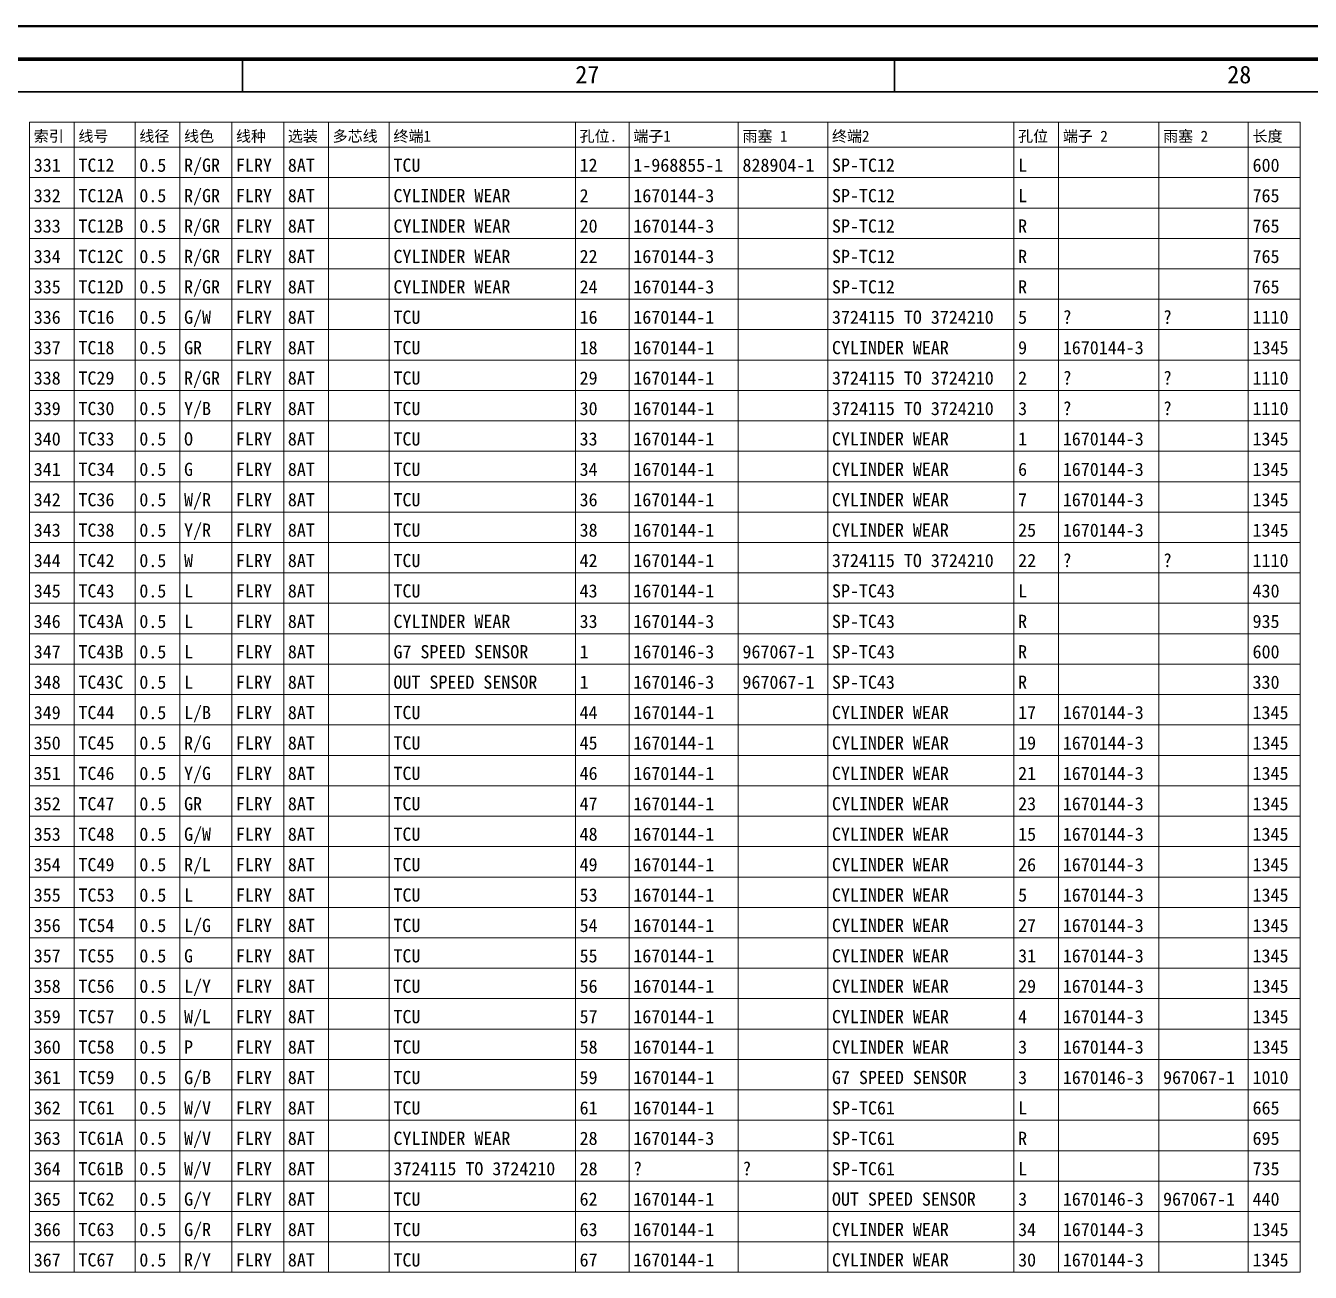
# Model space of a CAD drawing. Header units: millimetres. Extents: x 6 to 3615, y -854 to 0.
# Drawn here: x 2624.2 to 2823.5, y -193.6 to 0 of the extents above; entities that cross this region are included whole.
import ezdxf

# ---------------------------------------------------------------- set-up
doc = ezdxf.new("R2010")
doc.units = ezdxf.units.MM
doc.styles.add('4eff5b8b_Style', font='simfang.ttf')

msp = doc.modelspace()

# ---------------------------------------------------------------- linework, layer by layer
at = {"linetype": 'Continuous', "lineweight": 30}
for points in [[(3615.48, 0), (6.35, 0)], [(2657.8, -10.28), (2657.8, -5.22)], [(2758.99, -10.28), (2758.99, -5.22)], [(31.89, -10.28), (3610.09, -10.28)], [(3610.09, -10.25), (1234.13, -10.25)], [(3610.09, -10.25), (1234.13, -10.25)]]:
    msp.add_lwpolyline(points, dxfattribs=at)
at = {"linetype": 'Continuous', "lineweight": 13}
for points in [[(3615.27, -0.16), (1208.79, -0.16)], [(3615.15, -0.16), (1208.83, -0.16)], [(2624.76, -14.98), (2821.98, -14.98)], [(2624.76, -14.98), (2624.76, -193.55)], [(2624.76, -14.98), (2821.98, -14.98)], [(2631.7, -14.98), (2631.7, -193.55)], [(2641.15, -14.98), (2641.15, -193.55)], [(2648.09, -14.98), (2648.09, -193.55)], [(2656.15, -14.98), (2656.15, -193.55)], [(2664.2, -14.98), (2664.2, -193.55)], [(2671.15, -14.98), (2671.15, -193.55)], [(2680.59, -14.98), (2680.59, -193.55)], [(2709.48, -14.98), (2709.48, -193.55)], [(2717.82, -14.98), (2717.82, -193.55)], [(2734.76, -14.98), (2734.76, -193.55)], [(2748.65, -14.98), (2748.65, -193.55)], [(2777.54, -14.98), (2777.54, -193.55)], [(2784.48, -14.98), (2784.48, -193.55)], [(2800.04, -14.98), (2800.04, -193.55)], [(2813.92, -14.98), (2813.92, -193.55)], [(2821.98, -14.98), (2821.98, -193.55)], [(2624.76, -18.86), (2821.98, -18.86)], [(2624.76, -23.59), (2821.98, -23.59)], [(2624.76, -28.31), (2821.98, -28.31)], [(2624.76, -33.03), (2821.98, -33.03)], [(2624.76, -37.75), (2821.98, -37.75)], [(2624.76, -42.47), (2821.98, -42.47)], [(2624.76, -47.19), (2821.98, -47.19)], [(2624.76, -51.91), (2821.98, -51.91)], [(2624.76, -56.64), (2821.98, -56.64)], [(2624.76, -61.36), (2821.98, -61.36)], [(2624.76, -66.08), (2821.98, -66.08)], [(2624.76, -70.8), (2821.98, -70.8)], [(2624.76, -75.52), (2821.98, -75.52)], [(2624.76, -80.24), (2821.98, -80.24)], [(2624.76, -84.96), (2821.98, -84.96)], [(2624.76, -89.68), (2821.98, -89.68)], [(2624.76, -94.41), (2821.98, -94.41)], [(2624.76, -99.13), (2821.98, -99.13)], [(2624.76, -103.85), (2821.98, -103.85)], [(2624.76, -108.57), (2821.98, -108.57)], [(2624.76, -113.29), (2821.98, -113.29)], [(2624.76, -118.01), (2821.98, -118.01)], [(2624.76, -122.73), (2821.98, -122.73)], [(2624.76, -127.46), (2821.98, -127.46)], [(2624.76, -132.18), (2821.98, -132.18)], [(2624.76, -136.9), (2821.98, -136.9)], [(2624.76, -141.62), (2821.98, -141.62)], [(2624.76, -146.34), (2821.98, -146.34)], [(2624.76, -151.06), (2821.98, -151.06)], [(2624.76, -155.78), (2821.98, -155.78)], [(2624.76, -160.51), (2821.98, -160.51)], [(2624.76, -165.23), (2821.98, -165.23)], [(2624.76, -169.95), (2821.98, -169.95)], [(2624.76, -174.67), (2821.98, -174.67)], [(2624.76, -179.39), (2821.98, -179.39)], [(2624.76, -184.11), (2821.98, -184.11)], [(2624.76, -188.83), (2821.98, -188.83)], [(2624.76, -193.55), (2821.98, -193.55)]]:
    msp.add_lwpolyline(points, dxfattribs=at)
at = {"linetype": 'Continuous', "lineweight": 70}
msp.add_lwpolyline([(3610.09, -5.22), (26.83, -5.22)], dxfattribs=at)

# ---------------------------------------------------------------- texts
at = {"linetype": 'Continuous', "style": '4eff5b8b_Style'}
for s, height, p in [('27', 2.733, (2709.47, -8.95)), ('28', 2.733, (2810.66, -8.95)), ('索引', 1.709, (2625.41, -18.01)), ('线号', 1.709, (2632.35, -18.01)), ('线径', 1.709, (2641.8, -18.01)), ('线色', 1.709, (2648.74, -18.01)), ('线种', 1.709, (2656.8, -18.01)), ('选装', 1.709, (2664.85, -18.01)), ('多芯线', 1.709, (2671.8, -18.01)), ('终端1', 1.709, (2681.24, -18.01)), ('孔位.', 1.709, (2710.13, -18.01)), ('端子1', 1.709, (2718.47, -18.01)), ('雨塞 1', 1.709, (2735.41, -18.01)), ('终端2', 1.709, (2749.3, -18.01)), ('孔位', 1.709, (2778.19, -18.01)), ('端子 2', 1.709, (2785.13, -18.01)), ('雨塞 2', 1.709, (2800.69, -18.01)), ('长度', 1.709, (2814.58, -18.01)), ('331', 2.051, (2625.41, -22.68)), ('TC12', 2.051, (2632.35, -22.68)), ('0.5', 2.051, (2641.8, -22.68)), ('R/GR', 2.051, (2648.74, -22.68)), ('FLRY', 2.051, (2656.8, -22.68)), ('8AT', 2.051, (2664.85, -22.68)), ('TCU', 2.051, (2681.24, -22.68)), ('12', 2.051, (2710.13, -22.68)), ('1-968855-1', 2.051, (2718.47, -22.68)), ('828904-1', 2.051, (2735.41, -22.68)), ('SP-TC12', 2.051, (2749.3, -22.68)), ('L', 2.05, (2778.19, -22.68)), ('600', 2.051, (2814.58, -22.68)), ('332', 2.051, (2625.41, -27.41)), ('TC12A', 2.051, (2632.35, -27.41)), ('0.5', 2.051, (2641.8, -27.41)), ('R/GR', 2.051, (2648.74, -27.41)), ('FLRY', 2.051, (2656.8, -27.41)), ('8AT', 2.051, (2664.85, -27.41)), ('CYLINDER WEAR', 2.0508, (2681.24, -27.41)), ('2', 2.05, (2710.13, -27.41)), ('1670144-3', 2.051, (2718.47, -27.41)), ('SP-TC12', 2.051, (2749.3, -27.41)), ('L', 2.05, (2778.19, -27.41)), ('765', 2.051, (2814.58, -27.41)), ('333', 2.051, (2625.41, -32.13)), ('TC12B', 2.051, (2632.35, -32.13)), ('0.5', 2.051, (2641.8, -32.13)), ('R/GR', 2.051, (2648.74, -32.13)), ('FLRY', 2.051, (2656.8, -32.13)), ('8AT', 2.051, (2664.85, -32.13)), ('CYLINDER WEAR', 2.0508, (2681.24, -32.13)), ('20', 2.051, (2710.13, -32.13)), ('1670144-3', 2.051, (2718.47, -32.13)), ('SP-TC12', 2.051, (2749.3, -32.13)), ('R', 2.05, (2778.19, -32.13)), ('765', 2.051, (2814.58, -32.13)), ('334', 2.051, (2625.41, -36.85)), ('TC12C', 2.051, (2632.35, -36.85)), ('0.5', 2.051, (2641.8, -36.85)), ('R/GR', 2.051, (2648.74, -36.85)), ('FLRY', 2.051, (2656.8, -36.85)), ('8AT', 2.051, (2664.85, -36.85)), ('CYLINDER WEAR', 2.0508, (2681.24, -36.85)), ('22', 2.051, (2710.13, -36.85)), ('1670144-3', 2.051, (2718.47, -36.85)), ('SP-TC12', 2.051, (2749.3, -36.85)), ('R', 2.05, (2778.19, -36.85)), ('765', 2.051, (2814.58, -36.85)), ('335', 2.051, (2625.41, -41.57)), ('TC12D', 2.051, (2632.35, -41.57)), ('0.5', 2.051, (2641.8, -41.57)), ('R/GR', 2.051, (2648.74, -41.57)), ('FLRY', 2.051, (2656.8, -41.57)), ('8AT', 2.051, (2664.85, -41.57)), ('CYLINDER WEAR', 2.0508, (2681.24, -41.57)), ('24', 2.051, (2710.13, -41.57)), ('1670144-3', 2.051, (2718.47, -41.57)), ('SP-TC12', 2.051, (2749.3, -41.57)), ('R', 2.05, (2778.19, -41.57)), ('765', 2.051, (2814.58, -41.57)), ('336', 2.051, (2625.41, -46.29)), ('TC16', 2.051, (2632.35, -46.29)), ('0.5', 2.051, (2641.8, -46.29)), ('G/W', 2.051, (2648.74, -46.29)), ('FLRY', 2.051, (2656.8, -46.29)), ('8AT', 2.051, (2664.85, -46.29)), ('TCU', 2.051, (2681.24, -46.29)), ('16', 2.051, (2710.13, -46.29)), ('1670144-1', 2.051, (2718.47, -46.29)), ('3724115 TO 3724210', 2.0508, (2749.3, -46.29)), ('5', 2.05, (2778.19, -46.29)), ('?', 2.05, (2785.13, -46.29)), ('?', 2.05, (2800.69, -46.29)), ('1110', 2.051, (2814.58, -46.29)), ('337', 2.051, (2625.41, -51.01)), ('TC18', 2.051, (2632.35, -51.01)), ('0.5', 2.051, (2641.8, -51.01)), ('GR', 2.051, (2648.74, -51.01)), ('FLRY', 2.051, (2656.8, -51.01)), ('8AT', 2.051, (2664.85, -51.01)), ('TCU', 2.051, (2681.24, -51.01)), ('18', 2.051, (2710.13, -51.01)), ('1670144-1', 2.051, (2718.47, -51.01)), ('CYLINDER WEAR', 2.0508, (2749.3, -51.01)), ('9', 2.05, (2778.19, -51.01)), ('1670144-3', 2.051, (2785.13, -51.01)), ('1345', 2.051, (2814.58, -51.01)), ('338', 2.051, (2625.41, -55.73)), ('TC29', 2.051, (2632.35, -55.73)), ('0.5', 2.051, (2641.8, -55.73)), ('R/GR', 2.051, (2648.74, -55.73)), ('FLRY', 2.051, (2656.8, -55.73)), ('8AT', 2.051, (2664.85, -55.73)), ('TCU', 2.051, (2681.24, -55.73)), ('29', 2.051, (2710.13, -55.73)), ('1670144-1', 2.051, (2718.47, -55.73)), ('3724115 TO 3724210', 2.0508, (2749.3, -55.73)), ('2', 2.05, (2778.19, -55.73)), ('?', 2.05, (2785.13, -55.73)), ('?', 2.05, (2800.69, -55.73)), ('1110', 2.051, (2814.58, -55.73)), ('339', 2.051, (2625.41, -60.46)), ('TC30', 2.051, (2632.35, -60.46)), ('0.5', 2.051, (2641.8, -60.46)), ('Y/B', 2.051, (2648.74, -60.46)), ('FLRY', 2.051, (2656.8, -60.46)), ('8AT', 2.051, (2664.85, -60.46)), ('TCU', 2.051, (2681.24, -60.46)), ('30', 2.051, (2710.13, -60.46)), ('1670144-1', 2.051, (2718.47, -60.46)), ('3724115 TO 3724210', 2.0508, (2749.3, -60.46)), ('3', 2.05, (2778.19, -60.46)), ('?', 2.05, (2785.13, -60.46)), ('?', 2.05, (2800.69, -60.46)), ('1110', 2.051, (2814.58, -60.46)), ('340', 2.051, (2625.41, -65.18)), ('TC33', 2.051, (2632.35, -65.18)), ('0.5', 2.051, (2641.8, -65.18)), ('O', 2.05, (2648.74, -65.18)), ('FLRY', 2.051, (2656.8, -65.18)), ('8AT', 2.051, (2664.85, -65.18)), ('TCU', 2.051, (2681.24, -65.18)), ('33', 2.051, (2710.13, -65.18)), ('1670144-1', 2.051, (2718.47, -65.18)), ('CYLINDER WEAR', 2.0508, (2749.3, -65.18)), ('1', 2.05, (2778.19, -65.18)), ('1670144-3', 2.051, (2785.13, -65.18)), ('1345', 2.051, (2814.58, -65.18)), ('341', 2.051, (2625.41, -69.9)), ('TC34', 2.051, (2632.35, -69.9)), ('0.5', 2.051, (2641.8, -69.9)), ('G', 2.05, (2648.74, -69.9)), ('FLRY', 2.051, (2656.8, -69.9)), ('8AT', 2.051, (2664.85, -69.9)), ('TCU', 2.051, (2681.24, -69.9)), ('34', 2.051, (2710.13, -69.9)), ('1670144-1', 2.051, (2718.47, -69.9)), ('CYLINDER WEAR', 2.0508, (2749.3, -69.9)), ('6', 2.05, (2778.19, -69.9)), ('1670144-3', 2.051, (2785.13, -69.9)), ('1345', 2.051, (2814.58, -69.9)), ('342', 2.051, (2625.41, -74.62)), ('TC36', 2.051, (2632.35, -74.62)), ('0.5', 2.051, (2641.8, -74.62)), ('W/R', 2.051, (2648.74, -74.62)), ('FLRY', 2.051, (2656.8, -74.62)), ('8AT', 2.051, (2664.85, -74.62)), ('TCU', 2.051, (2681.24, -74.62)), ('36', 2.051, (2710.13, -74.62)), ('1670144-1', 2.051, (2718.47, -74.62)), ('CYLINDER WEAR', 2.0508, (2749.3, -74.62)), ('7', 2.05, (2778.19, -74.62)), ('1670144-3', 2.051, (2785.13, -74.62)), ('1345', 2.051, (2814.58, -74.62)), ('343', 2.051, (2625.41, -79.34)), ('TC38', 2.051, (2632.35, -79.34)), ('0.5', 2.051, (2641.8, -79.34)), ('Y/R', 2.051, (2648.74, -79.34)), ('FLRY', 2.051, (2656.8, -79.34)), ('8AT', 2.051, (2664.85, -79.34)), ('TCU', 2.051, (2681.24, -79.34)), ('38', 2.051, (2710.13, -79.34)), ('1670144-1', 2.051, (2718.47, -79.34)), ('CYLINDER WEAR', 2.0508, (2749.3, -79.34)), ('25', 2.051, (2778.19, -79.34)), ('1670144-3', 2.051, (2785.13, -79.34)), ('1345', 2.051, (2814.58, -79.34)), ('344', 2.051, (2625.41, -84.06)), ('TC42', 2.051, (2632.35, -84.06)), ('0.5', 2.051, (2641.8, -84.06)), ('W', 2.05, (2648.74, -84.06)), ('FLRY', 2.051, (2656.8, -84.06)), ('8AT', 2.051, (2664.85, -84.06)), ('TCU', 2.051, (2681.24, -84.06)), ('42', 2.051, (2710.13, -84.06)), ('1670144-1', 2.051, (2718.47, -84.06)), ('3724115 TO 3724210', 2.0508, (2749.3, -84.06)), ('22', 2.051, (2778.19, -84.06)), ('?', 2.05, (2785.13, -84.06)), ('?', 2.05, (2800.69, -84.06)), ('1110', 2.051, (2814.58, -84.06)), ('345', 2.051, (2625.41, -88.78)), ('TC43', 2.051, (2632.35, -88.78)), ('0.5', 2.051, (2641.8, -88.78)), ('L', 2.05, (2648.74, -88.78)), ('FLRY', 2.051, (2656.8, -88.78)), ('8AT', 2.051, (2664.85, -88.78)), ('TCU', 2.051, (2681.24, -88.78)), ('43', 2.051, (2710.13, -88.78)), ('1670144-1', 2.051, (2718.47, -88.78)), ('SP-TC43', 2.051, (2749.3, -88.78)), ('L', 2.05, (2778.19, -88.78)), ('430', 2.051, (2814.58, -88.78)), ('346', 2.051, (2625.41, -93.51)), ('TC43A', 2.051, (2632.35, -93.51)), ('0.5', 2.051, (2641.8, -93.51)), ('L', 2.05, (2648.74, -93.51)), ('FLRY', 2.051, (2656.8, -93.51)), ('8AT', 2.051, (2664.85, -93.51)), ('CYLINDER WEAR', 2.0508, (2681.24, -93.51)), ('33', 2.051, (2710.13, -93.51)), ('1670144-3', 2.051, (2718.47, -93.51)), ('SP-TC43', 2.051, (2749.3, -93.51)), ('R', 2.05, (2778.19, -93.51)), ('935', 2.051, (2814.58, -93.51)), ('347', 2.051, (2625.41, -98.23)), ('TC43B', 2.051, (2632.35, -98.23)), ('0.5', 2.051, (2641.8, -98.23)), ('L', 2.05, (2648.74, -98.23)), ('FLRY', 2.051, (2656.8, -98.23)), ('8AT', 2.051, (2664.85, -98.23)), ('G7 SPEED SENSOR', 2.0508, (2681.24, -98.23)), ('1', 2.05, (2710.13, -98.23)), ('1670146-3', 2.051, (2718.47, -98.23)), ('967067-1', 2.051, (2735.41, -98.23)), ('SP-TC43', 2.051, (2749.3, -98.23)), ('R', 2.05, (2778.19, -98.23)), ('600', 2.051, (2814.58, -98.23)), ('348', 2.051, (2625.41, -102.95)), ('TC43C', 2.051, (2632.35, -102.95)), ('0.5', 2.051, (2641.8, -102.95)), ('L', 2.05, (2648.74, -102.95)), ('FLRY', 2.051, (2656.8, -102.95)), ('8AT', 2.051, (2664.85, -102.95)), ('OUT SPEED SENSOR', 2.0508, (2681.24, -102.95)), ('1', 2.05, (2710.13, -102.95)), ('1670146-3', 2.051, (2718.47, -102.95)), ('967067-1', 2.051, (2735.41, -102.95)), ('SP-TC43', 2.051, (2749.3, -102.95)), ('R', 2.05, (2778.19, -102.95)), ('330', 2.051, (2814.58, -102.95)), ('349', 2.051, (2625.41, -107.67)), ('TC44', 2.051, (2632.35, -107.67)), ('0.5', 2.051, (2641.8, -107.67)), ('L/B', 2.051, (2648.74, -107.67)), ('FLRY', 2.051, (2656.8, -107.67)), ('8AT', 2.051, (2664.85, -107.67)), ('TCU', 2.051, (2681.24, -107.67)), ('1670144-1', 2.051, (2718.47, -107.67)), ('CYLINDER WEAR', 2.0508, (2749.3, -107.67)), ('1670144-3', 2.051, (2785.13, -107.67)), ('1345', 2.051, (2814.58, -107.67)), ('44', 2.051, (2710.13, -107.67)), ('17', 2.051, (2778.19, -107.67)), ('350', 2.051, (2625.41, -112.39)), ('TC45', 2.051, (2632.35, -112.39)), ('0.5', 2.051, (2641.8, -112.39)), ('R/G', 2.051, (2648.74, -112.39)), ('FLRY', 2.051, (2656.8, -112.39)), ('8AT', 2.051, (2664.85, -112.39)), ('TCU', 2.051, (2681.24, -112.39)), ('45', 2.051, (2710.13, -112.39)), ('1670144-1', 2.051, (2718.47, -112.39)), ('CYLINDER WEAR', 2.0508, (2749.3, -112.39)), ('19', 2.051, (2778.19, -112.39)), ('1670144-3', 2.051, (2785.13, -112.39)), ('1345', 2.051, (2814.58, -112.39)), ('351', 2.051, (2625.41, -117.11)), ('TC46', 2.051, (2632.35, -117.11)), ('0.5', 2.051, (2641.8, -117.11)), ('Y/G', 2.051, (2648.74, -117.11)), ('FLRY', 2.051, (2656.8, -117.11)), ('8AT', 2.051, (2664.85, -117.11)), ('TCU', 2.051, (2681.24, -117.11)), ('46', 2.051, (2710.13, -117.11)), ('1670144-1', 2.051, (2718.47, -117.11)), ('CYLINDER WEAR', 2.0508, (2749.3, -117.11)), ('21', 2.051, (2778.19, -117.11)), ('1670144-3', 2.051, (2785.13, -117.11)), ('1345', 2.051, (2814.58, -117.11)), ('352', 2.051, (2625.41, -121.83)), ('TC47', 2.051, (2632.35, -121.83)), ('0.5', 2.051, (2641.8, -121.83)), ('GR', 2.051, (2648.74, -121.83)), ('FLRY', 2.051, (2656.8, -121.83)), ('8AT', 2.051, (2664.85, -121.83)), ('TCU', 2.051, (2681.24, -121.83)), ('47', 2.051, (2710.13, -121.83)), ('1670144-1', 2.051, (2718.47, -121.83)), ('CYLINDER WEAR', 2.0508, (2749.3, -121.83)), ('23', 2.051, (2778.19, -121.83)), ('1670144-3', 2.051, (2785.13, -121.83)), ('1345', 2.051, (2814.58, -121.83)), ('353', 2.051, (2625.41, -126.55)), ('TC48', 2.051, (2632.35, -126.55)), ('0.5', 2.051, (2641.8, -126.55)), ('G/W', 2.051, (2648.74, -126.55)), ('FLRY', 2.051, (2656.8, -126.55)), ('8AT', 2.051, (2664.85, -126.55)), ('TCU', 2.051, (2681.24, -126.55)), ('48', 2.051, (2710.13, -126.55)), ('1670144-1', 2.051, (2718.47, -126.55)), ('CYLINDER WEAR', 2.0508, (2749.3, -126.55)), ('15', 2.051, (2778.19, -126.55)), ('1670144-3', 2.051, (2785.13, -126.55)), ('1345', 2.051, (2814.58, -126.55)), ('354', 2.051, (2625.41, -131.28)), ('TC49', 2.051, (2632.35, -131.28)), ('0.5', 2.051, (2641.8, -131.28)), ('R/L', 2.051, (2648.74, -131.28)), ('FLRY', 2.051, (2656.8, -131.28)), ('8AT', 2.051, (2664.85, -131.28)), ('TCU', 2.051, (2681.24, -131.28)), ('49', 2.051, (2710.13, -131.28)), ('1670144-1', 2.051, (2718.47, -131.28)), ('CYLINDER WEAR', 2.0508, (2749.3, -131.28)), ('26', 2.051, (2778.19, -131.28)), ('1670144-3', 2.051, (2785.13, -131.28)), ('1345', 2.051, (2814.58, -131.28)), ('355', 2.051, (2625.41, -136)), ('TC53', 2.051, (2632.35, -136)), ('0.5', 2.051, (2641.8, -136)), ('L', 2.05, (2648.74, -136)), ('FLRY', 2.051, (2656.8, -136)), ('8AT', 2.051, (2664.85, -136)), ('TCU', 2.051, (2681.24, -136)), ('53', 2.051, (2710.13, -136)), ('1670144-1', 2.051, (2718.47, -136)), ('CYLINDER WEAR', 2.0508, (2749.3, -136)), ('5', 2.05, (2778.19, -136)), ('1670144-3', 2.051, (2785.13, -136)), ('1345', 2.051, (2814.58, -136)), ('356', 2.051, (2625.41, -140.72)), ('TC54', 2.051, (2632.35, -140.72)), ('0.5', 2.051, (2641.8, -140.72)), ('L/G', 2.051, (2648.74, -140.72)), ('FLRY', 2.051, (2656.8, -140.72)), ('8AT', 2.051, (2664.85, -140.72)), ('TCU', 2.051, (2681.24, -140.72)), ('54', 2.051, (2710.13, -140.72)), ('1670144-1', 2.051, (2718.47, -140.72)), ('CYLINDER WEAR', 2.0508, (2749.3, -140.72)), ('27', 2.051, (2778.19, -140.72)), ('1670144-3', 2.051, (2785.13, -140.72)), ('1345', 2.051, (2814.58, -140.72)), ('357', 2.051, (2625.41, -145.44)), ('TC55', 2.051, (2632.35, -145.44)), ('0.5', 2.051, (2641.8, -145.44)), ('G', 2.05, (2648.74, -145.44)), ('FLRY', 2.051, (2656.8, -145.44)), ('8AT', 2.051, (2664.85, -145.44)), ('TCU', 2.051, (2681.24, -145.44)), ('55', 2.051, (2710.13, -145.44)), ('1670144-1', 2.051, (2718.47, -145.44)), ('CYLINDER WEAR', 2.0508, (2749.3, -145.44)), ('31', 2.051, (2778.19, -145.44)), ('1670144-3', 2.051, (2785.13, -145.44)), ('1345', 2.051, (2814.58, -145.44)), ('358', 2.051, (2625.41, -150.16)), ('TC56', 2.051, (2632.35, -150.16)), ('0.5', 2.051, (2641.8, -150.16)), ('L/Y', 2.051, (2648.74, -150.16)), ('FLRY', 2.051, (2656.8, -150.16)), ('8AT', 2.051, (2664.85, -150.16)), ('TCU', 2.051, (2681.24, -150.16)), ('56', 2.051, (2710.13, -150.16)), ('1670144-1', 2.051, (2718.47, -150.16)), ('CYLINDER WEAR', 2.0508, (2749.3, -150.16)), ('29', 2.051, (2778.19, -150.16)), ('1670144-3', 2.051, (2785.13, -150.16)), ('1345', 2.051, (2814.58, -150.16)), ('359', 2.051, (2625.41, -154.88)), ('TC57', 2.051, (2632.35, -154.88)), ('0.5', 2.051, (2641.8, -154.88)), ('W/L', 2.051, (2648.74, -154.88)), ('FLRY', 2.051, (2656.8, -154.88)), ('8AT', 2.051, (2664.85, -154.88)), ('TCU', 2.051, (2681.24, -154.88)), ('57', 2.051, (2710.13, -154.88)), ('1670144-1', 2.051, (2718.47, -154.88)), ('CYLINDER WEAR', 2.0508, (2749.3, -154.88)), ('4', 2.05, (2778.19, -154.88)), ('1670144-3', 2.051, (2785.13, -154.88)), ('1345', 2.051, (2814.58, -154.88)), ('360', 2.051, (2625.41, -159.6)), ('TC58', 2.051, (2632.35, -159.6)), ('0.5', 2.051, (2641.8, -159.6)), ('P', 2.05, (2648.74, -159.6)), ('FLRY', 2.051, (2656.8, -159.6)), ('8AT', 2.051, (2664.85, -159.6)), ('TCU', 2.051, (2681.24, -159.6)), ('58', 2.051, (2710.13, -159.6)), ('1670144-1', 2.051, (2718.47, -159.6)), ('CYLINDER WEAR', 2.0508, (2749.3, -159.6)), ('3', 2.05, (2778.19, -159.6)), ('1670144-3', 2.051, (2785.13, -159.6)), ('1345', 2.051, (2814.58, -159.6)), ('361', 2.051, (2625.41, -164.33)), ('TC59', 2.051, (2632.35, -164.33)), ('0.5', 2.051, (2641.8, -164.33)), ('G/B', 2.051, (2648.74, -164.33)), ('FLRY', 2.051, (2656.8, -164.33)), ('8AT', 2.051, (2664.85, -164.33)), ('TCU', 2.051, (2681.24, -164.33)), ('59', 2.051, (2710.13, -164.33)), ('1670144-1', 2.051, (2718.47, -164.33)), ('G7 SPEED SENSOR', 2.0508, (2749.3, -164.33)), ('3', 2.05, (2778.19, -164.33)), ('1670146-3', 2.051, (2785.13, -164.33)), ('967067-1', 2.051, (2800.69, -164.33)), ('1010', 2.051, (2814.58, -164.33)), ('362', 2.051, (2625.41, -169.05)), ('TC61', 2.051, (2632.35, -169.05)), ('0.5', 2.051, (2641.8, -169.05)), ('W/V', 2.051, (2648.74, -169.05)), ('FLRY', 2.051, (2656.8, -169.05)), ('8AT', 2.051, (2664.85, -169.05)), ('TCU', 2.051, (2681.24, -169.05)), ('61', 2.051, (2710.13, -169.05)), ('1670144-1', 2.051, (2718.47, -169.05)), ('SP-TC61', 2.051, (2749.3, -169.05)), ('L', 2.05, (2778.19, -169.05)), ('665', 2.051, (2814.58, -169.05)), ('363', 2.051, (2625.41, -173.77)), ('TC61A', 2.051, (2632.35, -173.77)), ('0.5', 2.051, (2641.8, -173.77)), ('W/V', 2.051, (2648.74, -173.77)), ('FLRY', 2.051, (2656.8, -173.77)), ('8AT', 2.051, (2664.85, -173.77)), ('CYLINDER WEAR', 2.0508, (2681.24, -173.77)), ('28', 2.051, (2710.13, -173.77)), ('1670144-3', 2.051, (2718.47, -173.77)), ('SP-TC61', 2.051, (2749.3, -173.77)), ('R', 2.05, (2778.19, -173.77)), ('695', 2.051, (2814.58, -173.77)), ('364', 2.051, (2625.41, -178.49)), ('TC61B', 2.051, (2632.35, -178.49)), ('0.5', 2.051, (2641.8, -178.49)), ('W/V', 2.051, (2648.74, -178.49)), ('FLRY', 2.051, (2656.8, -178.49)), ('8AT', 2.051, (2664.85, -178.49)), ('3724115 TO 3724210', 2.0508, (2681.24, -178.49)), ('28', 2.051, (2710.13, -178.49)), ('?', 2.05, (2718.47, -178.49)), ('?', 2.05, (2735.41, -178.49)), ('SP-TC61', 2.051, (2749.3, -178.49)), ('L', 2.05, (2778.19, -178.49)), ('735', 2.051, (2814.58, -178.49)), ('365', 2.051, (2625.41, -183.21)), ('TC62', 2.051, (2632.35, -183.21)), ('0.5', 2.051, (2641.8, -183.21)), ('G/Y', 2.051, (2648.74, -183.21)), ('FLRY', 2.051, (2656.8, -183.21)), ('8AT', 2.051, (2664.85, -183.21)), ('TCU', 2.051, (2681.24, -183.21)), ('62', 2.051, (2710.13, -183.21)), ('1670144-1', 2.051, (2718.47, -183.21)), ('OUT SPEED SENSOR', 2.0508, (2749.3, -183.21)), ('3', 2.05, (2778.19, -183.21)), ('1670146-3', 2.051, (2785.13, -183.21)), ('967067-1', 2.051, (2800.69, -183.21)), ('440', 2.051, (2814.58, -183.21)), ('366', 2.051, (2625.41, -187.93)), ('TC63', 2.051, (2632.35, -187.93)), ('0.5', 2.051, (2641.8, -187.93)), ('G/R', 2.051, (2648.74, -187.93)), ('FLRY', 2.051, (2656.8, -187.93)), ('8AT', 2.051, (2664.85, -187.93)), ('TCU', 2.051, (2681.24, -187.93)), ('63', 2.051, (2710.13, -187.93)), ('1670144-1', 2.051, (2718.47, -187.93)), ('CYLINDER WEAR', 2.0508, (2749.3, -187.93)), ('34', 2.051, (2778.19, -187.93)), ('1670144-3', 2.051, (2785.13, -187.93)), ('1345', 2.051, (2814.58, -187.93)), ('367', 2.051, (2625.41, -192.65)), ('TC67', 2.051, (2632.35, -192.65)), ('0.5', 2.051, (2641.8, -192.65)), ('R/Y', 2.051, (2648.74, -192.65)), ('FLRY', 2.051, (2656.8, -192.65)), ('8AT', 2.051, (2664.85, -192.65)), ('TCU', 2.051, (2681.24, -192.65)), ('67', 2.051, (2710.13, -192.65)), ('1670144-1', 2.051, (2718.47, -192.65)), ('CYLINDER WEAR', 2.0508, (2749.3, -192.65)), ('30', 2.051, (2778.19, -192.65)), ('1670144-3', 2.051, (2785.13, -192.65)), ('1345', 2.051, (2814.58, -192.65))]:
    msp.add_text(s, height=height, dxfattribs=at).set_placement(p)

doc.saveas('drawing.dxf')
